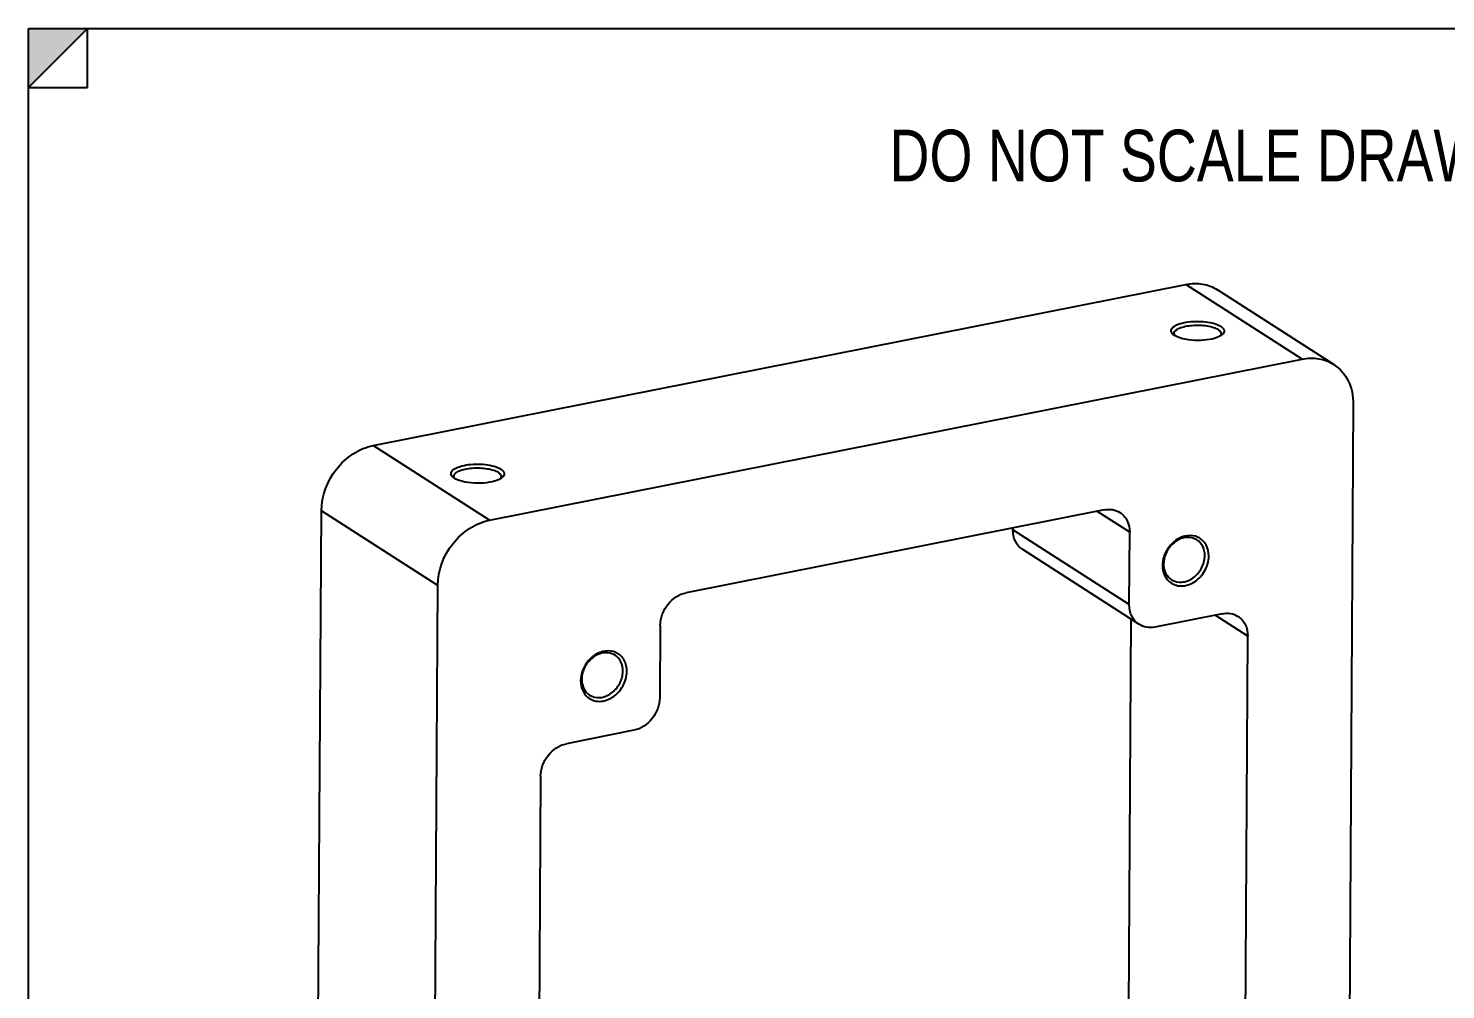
# Model space of a CAD drawing. Header units: inches. Extents: x 0.1 to 16.4, y 0 to 11.6.
# Drawn here: x 0.276 to 4.053, y 9.013 to 11.575 of the extents above; entities that cross this region are included whole.
import ezdxf

# ---------------------------------------------------------------- set-up
doc = ezdxf.new("R2010")
doc.units = ezdxf.units.IN
doc.header["$LTSCALE"] = 0.909449
doc.header["$MEASUREMENT"] = 0
doc.layers.get('0').update_dxf_attribs({"linetype": 'CONTINUOUS'})
doc.layers.add('02___PRT_ALL_AXES', color=7, linetype='CONTINUOUS')
doc.styles.get("Standard").update_dxf_attribs({"font": 'txt', "width": 0.8})

msp = doc.modelspace()

# ---------------------------------------------------------------- hatches: boundary and pattern name
at = {"linetype": 'CONTINUOUS'}
h = msp.add_hatch(color=2, dxfattribs=at)
edge = h.paths.add_edge_path()
edge.add_line((0.2756, 11.5748), (0.4331, 11.5748))
edge.add_line((0.2756, 11.4173), (0.2756, 11.5748))
edge.add_line((0.2756, 11.4173), (0.4331, 11.5748))

# ---------------------------------------------------------------- linework, layer by layer
at = {"color": 7, "linetype": 'CONTINUOUS'}
for p, q in [((0.2756, 11.4173), (0.4331, 11.5748)), ((0.2756, 11.4173), (0.2756, 11.5748)), ((0.2756, 11.5748), (0.4331, 11.5748)), ((0.4331, 11.4173), (0.4331, 11.5748)), ((0.4331, 11.5748), (16.2598, 11.5748)), ((0.2756, 0.4331), (0.2756, 11.4173)), ((0.2756, 11.4173), (0.4331, 11.4173)), ((1.1947, 10.4631), (3.3606, 10.8925)), ((3.6706, 10.6934), (3.3606, 10.8925)), ((3.3305, 10.7563), (3.3271, 10.7588)), ((3.3342, 10.7541), (3.3305, 10.7563)), ((1.5047, 10.264), (3.6706, 10.6934)), ((3.8068, 10.5737), (3.7929, 8.3259)), ((1.5047, 10.264), (1.1947, 10.4631)), ((1.4114, 10.3758), (1.4079, 10.3783)), ((1.415, 10.3737), (1.4114, 10.3758)), ((1.0428, 8.0413), (1.0567, 10.2891)), ((1.3667, 10.0899), (1.0567, 10.2891)), ((3.1429, 10.2916), (2.0287, 10.0708)), ((3.211, 10.2318), (3.1237, 10.2878)), ((2.8998, 10.2383), (2.8998, 10.2435)), ((3.2098, 10.0392), (2.8998, 10.2383)), ((3.2098, 10.0392), (3.211, 10.2318)), ((1.3528, 7.8422), (1.3667, 10.0899)), ((3.4576, 10.0149), (3.2779, 9.9793)), ((3.5257, 9.9551), (3.4384, 10.0111)), ((1.9597, 9.9837), (1.9585, 9.7911)), ((3.2083, 8.9601), (3.2147, 10)), ((3.5184, 8.761), (3.5257, 9.9551)), ((1.8895, 9.7041), (1.7098, 9.6684)), ((1.6408, 9.5814), (1.6335, 8.3873))]:
    msp.add_line(p, q, dxfattribs=at)
for centre, radius, start, end in [((3.3437, 10.7785), 0.0258, 228.2692, 228.9162), ((3.3443, 10.7791), 0.0266, 228.9175, 229.7772), ((3.3374, 10.7615), 0.00823, 171.0276, 190.6739), ((3.4469, 10.7608), 0.00823, 351.0276, 359.6295), ((1.4245, 10.398), 0.0258, 228.2692, 228.9162), ((1.4251, 10.3987), 0.0266, 228.9175, 229.7772), ((1.4182, 10.381), 0.00823, 171.0276, 190.6739), ((1.5278, 10.3804), 0.00823, 351.0276, 359.6295), ((3.3728, 10.1754), 0.0477, 64.0001, 73.7279), ((3.3702, 10.1433), 0.0717, 176.34, 179.6334), ((3.363, 10.1472), 0.0616, 179.6412, 182.8947), ((1.8219, 9.8679), 0.0477, 64.0001, 73.7279), ((1.8193, 9.8358), 0.0717, 176.34, 179.6334), ((1.8121, 9.8397), 0.0616, 179.6412, 182.8947)]:
    msp.add_arc(centre, radius, start, end, dxfattribs=at)
for points, knots in [([(3.3606, 10.8925), (3.3752, 10.8954), (3.4049, 10.8964), (3.4329, 10.8857), (3.4448, 10.8781)], [0, 0, 0, 0, 0.512255, 1, 1, 1, 1]), ([(3.3266, 10.7592), (3.3239, 10.7616), (3.3203, 10.7666), (3.3223, 10.7739), (3.3263, 10.7786), (3.3324, 10.7828), (3.344, 10.788), (3.3625, 10.7924), (3.3872, 10.7945), (3.4126, 10.7934), (3.4352, 10.7892), (3.4487, 10.7841), (3.4539, 10.7807)], [0, 0, 0, 0, 0.069632, 0.101418, 0.139242, 0.186583, 0.24426, 0.386927, 0.553626, 0.724557, 0.87903, 1, 1, 1, 1]), ([(3.3293, 10.7628), (3.3297, 10.7655), (3.3342, 10.7714), (3.345, 10.7769), (3.3601, 10.7813), (3.3783, 10.7837), (3.3978, 10.7841), (3.4168, 10.7823), (3.4334, 10.7786), (3.4431, 10.7745), (3.447, 10.772)], [0, 0, 0, 0, 0.065768, 0.161265, 0.287885, 0.437243, 0.596745, 0.752258, 0.890216, 1, 1, 1, 1]), ([(3.447, 10.772), (3.4483, 10.7712), (3.452, 10.7685), (3.4552, 10.764), (3.4552, 10.7608)], [0, 0, 0, 0, 0.311336, 1, 1, 1, 1]), ([(3.4539, 10.7807), (3.4579, 10.7781), (3.4641, 10.7727), (3.4625, 10.7631), (3.4594, 10.7598), (3.4575, 10.7582)], [0, 0, 0, 0, 0.524008, 0.738296, 1, 1, 1, 1]), ([(3.4496, 10.7532), (3.4416, 10.7493), (3.4222, 10.7443), (3.3917, 10.7421), (3.3612, 10.7448), (3.342, 10.7501), (3.3342, 10.7541)], [0, 0, 0, 0, 0.224929, 0.501189, 0.776793, 1, 1, 1, 1]), ([(3.4575, 10.7582), (3.457, 10.7578), (3.4545, 10.7558), (3.4518, 10.7543), (3.4496, 10.7532)], [0, 0, 0, 0, 0.226815, 1, 1, 1, 1]), ([(3.6706, 10.6934), (3.6852, 10.6963), (3.7149, 10.6973), (3.7429, 10.6866), (3.7548, 10.679)], [0, 0, 0, 0, 0.512255, 1, 1, 1, 1]), ([(3.7548, 10.679), (3.7711, 10.6685), (3.7991, 10.6361), (3.8069, 10.5947), (3.8068, 10.5737)], [0, 0, 0, 0, 0.479845, 1, 1, 1, 1]), ([(1.0567, 10.2891), (1.0569, 10.3287), (1.0865, 10.4076), (1.1569, 10.4557), (1.1947, 10.4631)], [0, 0, 0, 0, 0.507736, 1, 1, 1, 1]), ([(1.4074, 10.3788), (1.4047, 10.3812), (1.4012, 10.3862), (1.4031, 10.3935), (1.4071, 10.3981), (1.4132, 10.4023), (1.4248, 10.4076), (1.4434, 10.412), (1.468, 10.4141), (1.4934, 10.413), (1.516, 10.4088), (1.5295, 10.4036), (1.5347, 10.4003)], [0, 0, 0, 0, 0.069632, 0.101418, 0.139242, 0.186583, 0.24426, 0.386927, 0.553626, 0.724557, 0.87903, 1, 1, 1, 1]), ([(1.4101, 10.3823), (1.4105, 10.385), (1.415, 10.3909), (1.4258, 10.3965), (1.4409, 10.4008), (1.4591, 10.4033), (1.4786, 10.4036), (1.4977, 10.4018), (1.5142, 10.3981), (1.524, 10.3941), (1.5278, 10.3916)], [0, 0, 0, 0, 0.065768, 0.161265, 0.287885, 0.437243, 0.596745, 0.752258, 0.890216, 1, 1, 1, 1]), ([(1.5278, 10.3916), (1.5291, 10.3908), (1.5328, 10.3881), (1.536, 10.3836), (1.536, 10.3803)], [0, 0, 0, 0, 0.311336, 1, 1, 1, 1]), ([(1.5347, 10.4003), (1.5388, 10.3977), (1.5449, 10.3923), (1.5433, 10.3826), (1.5402, 10.3793), (1.5384, 10.3778)], [0, 0, 0, 0, 0.524008, 0.738296, 1, 1, 1, 1]), ([(1.5304, 10.3727), (1.5225, 10.3688), (1.5031, 10.3639), (1.4725, 10.3616), (1.442, 10.3643), (1.4228, 10.3697), (1.415, 10.3737)], [0, 0, 0, 0, 0.224929, 0.501189, 0.776793, 1, 1, 1, 1]), ([(1.5384, 10.3778), (1.5378, 10.3773), (1.5353, 10.3754), (1.5326, 10.3738), (1.5304, 10.3727)], [0, 0, 0, 0, 0.226815, 1, 1, 1, 1]), ([(3.1429, 10.2916), (3.1502, 10.2931), (3.1651, 10.2936), (3.1791, 10.2883), (3.185, 10.2844)], [0, 0, 0, 0, 0.512278, 1, 1, 1, 1]), ([(3.185, 10.2844), (3.1932, 10.2792), (3.2071, 10.263), (3.2111, 10.2423), (3.211, 10.2318)], [0, 0, 0, 0, 0.479827, 1, 1, 1, 1]), ([(1.3667, 10.0899), (1.3669, 10.1296), (1.3965, 10.2085), (1.4669, 10.2565), (1.5047, 10.264)], [0, 0, 0, 0, 0.507736, 1, 1, 1, 1]), ([(2.9258, 10.1856), (2.9176, 10.1909), (2.9037, 10.2071), (2.8997, 10.2278), (2.8998, 10.2383)], [0, 0, 0, 0, 0.479827, 1, 1, 1, 1]), ([(3.3862, 10.2212), (3.3769, 10.2239), (3.3554, 10.2235), (3.3269, 10.2076), (3.3058, 10.1811), (3.2993, 10.1589), (3.2986, 10.1479)], [0, 0, 0, 0, 0.226452, 0.476192, 0.74053, 1, 1, 1, 1]), ([(3.3903, 10.2115), (3.3823, 10.2166), (3.3608, 10.2212), (3.3303, 10.208), (3.3079, 10.1819), (3.3015, 10.1589), (3.3015, 10.1476)], [0, 0, 0, 0, 0.222435, 0.469958, 0.73755, 1, 1, 1, 1]), ([(3.4111, 10.1693), (3.4112, 10.1777), (3.408, 10.1943), (3.3969, 10.2073), (3.3903, 10.2115)], [0, 0, 0, 0, 0.52019, 1, 1, 1, 1]), ([(3.4219, 10.1682), (3.4219, 10.1786), (3.4176, 10.1991), (3.4023, 10.2141), (3.3937, 10.2183)], [0, 0, 0, 0, 0.520618, 1, 1, 1, 1]), ([(3.3168, 10.1001), (3.321, 10.0965), (3.3311, 10.0907), (3.3549, 10.0867), (3.3867, 10.0977), (3.4139, 10.1278), (3.4218, 10.1549), (3.4219, 10.1682)], [0, 0, 0, 0, 0.110598, 0.224122, 0.468828, 0.736405, 1, 1, 1, 1]), ([(3.3223, 10.1055), (3.3303, 10.1003), (3.3518, 10.0957), (3.3823, 10.1089), (3.4047, 10.1351), (3.4111, 10.158), (3.4111, 10.1693)], [0, 0, 0, 0, 0.222435, 0.469958, 0.73755, 1, 1, 1, 1]), ([(3.2985, 10.1437), (3.2984, 10.1354), (3.3012, 10.119), (3.3109, 10.1052), (3.3168, 10.1001)], [0, 0, 0, 0, 0.519013, 1, 1, 1, 1]), ([(3.3015, 10.1441), (3.3019, 10.1363), (3.3056, 10.1211), (3.3162, 10.1094), (3.3223, 10.1055)], [0, 0, 0, 0, 0.518305, 1, 1, 1, 1]), ([(1.9597, 9.9837), (1.9598, 10.0036), (1.9746, 10.043), (2.0098, 10.067), (2.0287, 10.0708)], [0, 0, 0, 0, 0.507737, 1, 1, 1, 1]), ([(3.2358, 9.9865), (3.2277, 9.9918), (3.2137, 10.008), (3.2098, 10.0287), (3.2098, 10.0392)], [0, 0, 0, 0, 0.479827, 1, 1, 1, 1]), ([(3.4576, 10.0149), (3.4649, 10.0164), (3.4798, 10.0169), (3.4938, 10.0115), (3.4997, 10.0077)], [0, 0, 0, 0, 0.512278, 1, 1, 1, 1]), ([(3.2779, 9.9793), (3.2706, 9.9779), (3.2558, 9.9774), (3.2418, 9.9827), (3.2358, 9.9865)], [0, 0, 0, 0, 0.512278, 1, 1, 1, 1]), ([(3.4997, 10.0077), (3.5079, 10.0025), (3.5219, 9.9863), (3.5258, 9.9656), (3.5257, 9.9551)], [0, 0, 0, 0, 0.479827, 1, 1, 1, 1]), ([(1.8352, 9.9137), (1.826, 9.9164), (1.8044, 9.916), (1.7759, 9.9002), (1.7549, 9.8737), (1.7484, 9.8515), (1.7477, 9.8404)], [0, 0, 0, 0, 0.226452, 0.476192, 0.74053, 1, 1, 1, 1]), ([(1.8394, 9.904), (1.8314, 9.9092), (1.8098, 9.9137), (1.7793, 9.9006), (1.7569, 9.8744), (1.7506, 9.8514), (1.7505, 9.8401)], [0, 0, 0, 0, 0.222435, 0.469958, 0.73755, 1, 1, 1, 1]), ([(1.8602, 9.8619), (1.8603, 9.8703), (1.8571, 9.8868), (1.8459, 9.8998), (1.8394, 9.904)], [0, 0, 0, 0, 0.52019, 1, 1, 1, 1]), ([(1.8709, 9.8607), (1.871, 9.8711), (1.8667, 9.8917), (1.8514, 9.9066), (1.8428, 9.9108)], [0, 0, 0, 0, 0.520618, 1, 1, 1, 1]), ([(1.7659, 9.7927), (1.7701, 9.789), (1.7802, 9.7832), (1.804, 9.7792), (1.8358, 9.7903), (1.863, 9.8203), (1.8709, 9.8474), (1.8709, 9.8607)], [0, 0, 0, 0, 0.110598, 0.224122, 0.468828, 0.736405, 1, 1, 1, 1]), ([(1.7713, 9.798), (1.7794, 9.7928), (1.8009, 9.7883), (1.8314, 9.8014), (1.8538, 9.8276), (1.8601, 9.8506), (1.8602, 9.8619)], [0, 0, 0, 0, 0.222435, 0.469958, 0.73755, 1, 1, 1, 1]), ([(1.7476, 9.8363), (1.7475, 9.8279), (1.7503, 9.8115), (1.7599, 9.7977), (1.7659, 9.7927)], [0, 0, 0, 0, 0.519013, 1, 1, 1, 1]), ([(1.7506, 9.8366), (1.751, 9.8289), (1.7547, 9.8137), (1.7652, 9.8019), (1.7713, 9.798)], [0, 0, 0, 0, 0.518305, 1, 1, 1, 1]), ([(1.9585, 9.7911), (1.9584, 9.7713), (1.9436, 9.7318), (1.9084, 9.7078), (1.8895, 9.7041)], [0, 0, 0, 0, 0.507737, 1, 1, 1, 1]), ([(1.6408, 9.5814), (1.6409, 9.6012), (1.6557, 9.6407), (1.6909, 9.6647), (1.7098, 9.6684)], [0, 0, 0, 0, 0.507737, 1, 1, 1, 1])]:
    msp.add_open_spline(points, degree=3, knots=knots, dxfattribs=at)
for points in [[(3.3308, 10.7564), (3.3301, 10.7574), (3.3296, 10.7587), (3.3293, 10.76)], [(3.4551, 10.7595), (3.4548, 10.7579), (3.4541, 10.7564), (3.4531, 10.755)], [(1.4116, 10.3759), (1.4109, 10.377), (1.4104, 10.3782), (1.4102, 10.3795)], [(1.5359, 10.3791), (1.5356, 10.3775), (1.5349, 10.3759), (1.5339, 10.3746)]]:
    msp.add_open_spline(points, degree=3, dxfattribs=at)
at = {"layer": '02___PRT_ALL_AXES', "color": 7, "linetype": 'CONTINUOUS'}
for p, q in [((3.7548, 10.679), (3.4448, 10.8781)), ((3.2358, 9.9865), (2.9258, 10.1856))]:
    msp.add_line(p, q, dxfattribs=at)

# ---------------------------------------------------------------- texts
at = {"color": 2, "linetype": 'CONTINUOUS', "insert": (3.4964, 11.3047), "char_height": 0.137795, "width": 2.204724, "attachment_point": 2, "line_spacing_factor": 0.9}
msp.add_mtext('DO NOT SCALE DRAWING', dxfattribs=at)

doc.saveas('drawing.dxf')
